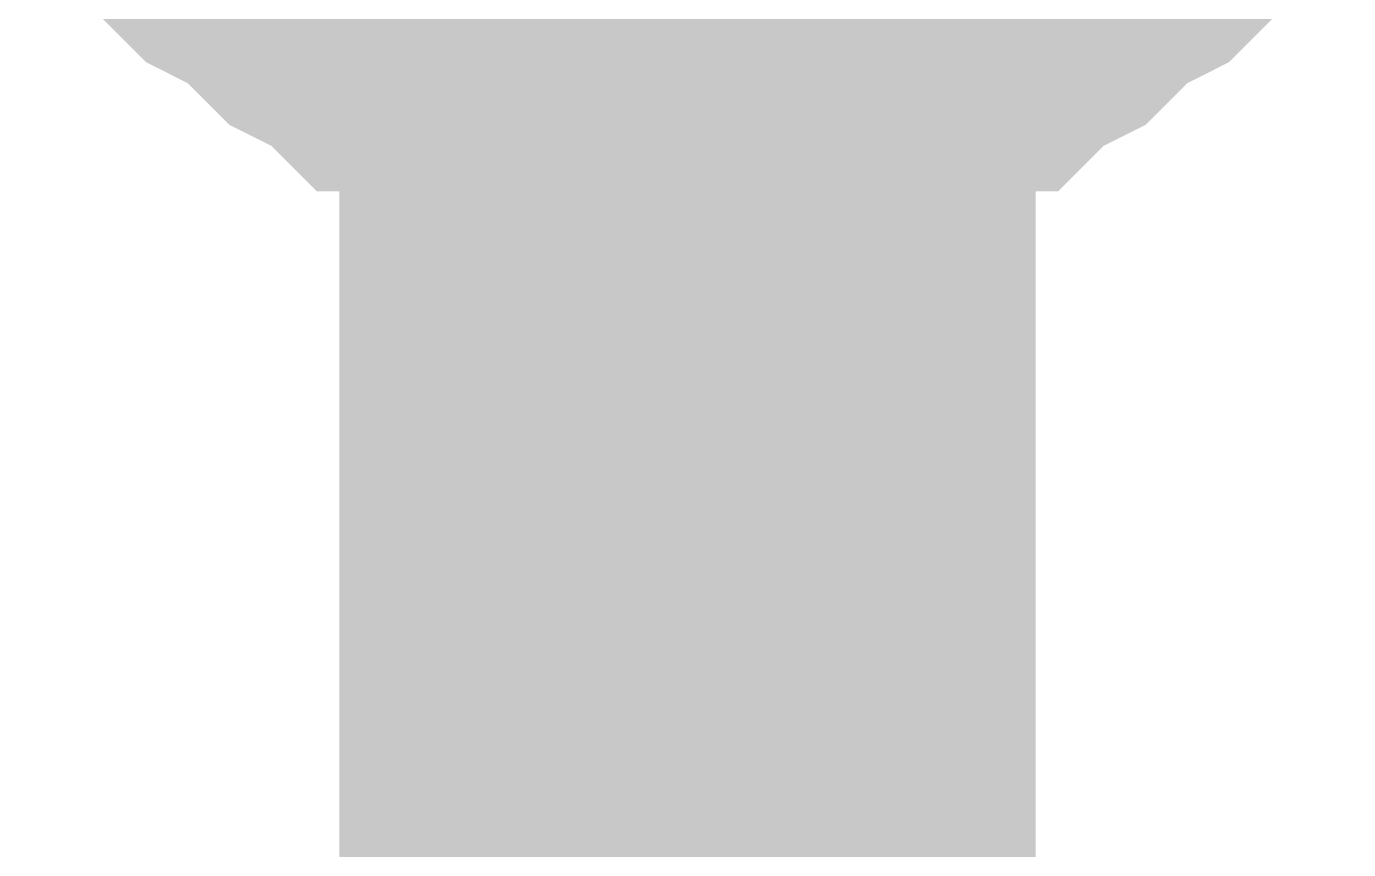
# Model space of a CAD drawing. Header units: inches. Extents: x 0 to 841, y 0 to 594.
# Drawn here: x 499.289 to 500.712, y 108.428 to 109.314 of the extents above; entities that cross this region are included whole.
import ezdxf

# ---------------------------------------------------------------- set-up
doc = ezdxf.new("R2010")
doc.units = ezdxf.units.IN
doc.layers.add('Sheet', color=255, linetype='Continuous')

msp = doc.modelspace()

# ---------------------------------------------------------------- linework, layer by layer
at = {"layer": 'Sheet'}
for points in [[(500.0006, 109.9825, 0.7493, 0.7493, 0), (500.0006, 107.4896, 0.7493, 0.7493, 0)], [(500.0006, 109.2189, 0.2997, 0.2997, 0), (499.9557, 109.2189, 0.2997, 0.2997, 0), (499.9108, 109.2189, 0.2997, 0.2997, 0), (499.8884, 109.2189, 0.2997, 0.2997, 0), (499.8434, 109.2414, 0.2997, 0.2997, 0), (499.7985, 109.2414, 0.2997, 0.2997, 0), (499.7761, 109.2638, 0.2997, 0.2997, 0), (499.7311, 109.2638, 0.2997, 0.2997, 0), (499.7087, 109.2863, 0.2997, 0.2997, 0), (499.6638, 109.2863, 0.2997, 0.2997, 0), (499.6413, 109.3088, 0.2997, 0.2997, 0), (499.5964, 109.3312, 0.2997, 0.2997, 0), (499.5739, 109.3537, 0.2997, 0.2997, 0), (499.5515, 109.3761, 0.2997, 0.2997, 0), (499.5066, 109.3986, 0.2997, 0.2997, 0), (499.4841, 109.4211, 0.2997, 0.2997, 0), (499.4617, 109.4435, 0.2997, 0.2997, 0), (499.4392, 109.466, 0.2997, 0.2997, 0)], [(500.0006, 109.2189, 0.2997, 0.2997, 0), (499.9557, 109.2189, 0.2997, 0.2997, 0), (499.9108, 109.2189, 0.2997, 0.2997, 0), (499.8884, 109.2189, 0.2997, 0.2997, 0), (499.8434, 109.2414, 0.2997, 0.2997, 0), (499.7985, 109.2414, 0.2997, 0.2997, 0), (499.7761, 109.2638, 0.2997, 0.2997, 0), (499.7311, 109.2638, 0.2997, 0.2997, 0), (499.7087, 109.2863, 0.2997, 0.2997, 0), (499.6638, 109.2863, 0.2997, 0.2997, 0), (499.6413, 109.3088, 0.2997, 0.2997, 0), (499.5964, 109.3312, 0.2997, 0.2997, 0), (499.5739, 109.3537, 0.2997, 0.2997, 0), (499.5515, 109.3761, 0.2997, 0.2997, 0), (499.5066, 109.3986, 0.2997, 0.2997, 0), (499.4841, 109.4211, 0.2997, 0.2997, 0), (499.4617, 109.4435, 0.2997, 0.2997, 0), (499.4392, 109.466, 0.2997, 0.2997, 0)], [(500.0006, 109.2189, 0.2997, 0.2997, 0), (499.9557, 109.2189, 0.2997, 0.2997, 0), (499.9108, 109.2189, 0.2997, 0.2997, 0), (499.8884, 109.2189, 0.2997, 0.2997, 0), (499.8434, 109.2414, 0.2997, 0.2997, 0), (499.7985, 109.2414, 0.2997, 0.2997, 0), (499.7761, 109.2638, 0.2997, 0.2997, 0), (499.7311, 109.2638, 0.2997, 0.2997, 0), (499.7087, 109.2863, 0.2997, 0.2997, 0), (499.6638, 109.2863, 0.2997, 0.2997, 0), (499.6413, 109.3088, 0.2997, 0.2997, 0), (499.5964, 109.3312, 0.2997, 0.2997, 0), (499.5739, 109.3537, 0.2997, 0.2997, 0), (499.5515, 109.3761, 0.2997, 0.2997, 0), (499.5066, 109.3986, 0.2997, 0.2997, 0), (499.4841, 109.4211, 0.2997, 0.2997, 0), (499.4617, 109.4435, 0.2997, 0.2997, 0), (499.4392, 109.466, 0.2997, 0.2997, 0)], [(500.0006, 109.2189, 0.2997, 0.2997, 0), (499.9557, 109.2189, 0.2997, 0.2997, 0), (499.9108, 109.2189, 0.2997, 0.2997, 0), (499.8884, 109.2189, 0.2997, 0.2997, 0), (499.8434, 109.2414, 0.2997, 0.2997, 0), (499.7985, 109.2414, 0.2997, 0.2997, 0), (499.7761, 109.2638, 0.2997, 0.2997, 0), (499.7311, 109.2638, 0.2997, 0.2997, 0), (499.7087, 109.2863, 0.2997, 0.2997, 0), (499.6638, 109.2863, 0.2997, 0.2997, 0), (499.6413, 109.3088, 0.2997, 0.2997, 0), (499.5964, 109.3312, 0.2997, 0.2997, 0), (499.5739, 109.3537, 0.2997, 0.2997, 0), (499.5515, 109.3761, 0.2997, 0.2997, 0), (499.5066, 109.3986, 0.2997, 0.2997, 0), (499.4841, 109.4211, 0.2997, 0.2997, 0), (499.4617, 109.4435, 0.2997, 0.2997, 0), (499.4392, 109.466, 0.2997, 0.2997, 0)], [(500.5621, 109.466, 0.2997, 0.2997, 0), (500.5396, 109.4435, 0.2997, 0.2997, 0), (500.5172, 109.4211, 0.2997, 0.2997, 0), (500.4947, 109.3986, 0.2997, 0.2997, 0), (500.4498, 109.3761, 0.2997, 0.2997, 0), (500.4273, 109.3537, 0.2997, 0.2997, 0), (500.4049, 109.3312, 0.2997, 0.2997, 0), (500.36, 109.3088, 0.2997, 0.2997, 0), (500.3375, 109.2863, 0.2997, 0.2997, 0), (500.2926, 109.2863, 0.2997, 0.2997, 0), (500.2701, 109.2638, 0.2997, 0.2997, 0), (500.2252, 109.2638, 0.2997, 0.2997, 0), (500.2028, 109.2414, 0.2997, 0.2997, 0), (500.1578, 109.2414, 0.2997, 0.2997, 0), (500.1129, 109.2189, 0.2997, 0.2997, 0), (500.0905, 109.2189, 0.2997, 0.2997, 0), (500.0456, 109.2189, 0.2997, 0.2997, 0), (500.0006, 109.2189, 0.2997, 0.2997, 0)], [(500.5621, 109.466, 0.2997, 0.2997, 0), (500.5396, 109.4435, 0.2997, 0.2997, 0), (500.5172, 109.4211, 0.2997, 0.2997, 0), (500.4947, 109.3986, 0.2997, 0.2997, 0), (500.4498, 109.3761, 0.2997, 0.2997, 0), (500.4273, 109.3537, 0.2997, 0.2997, 0), (500.4049, 109.3312, 0.2997, 0.2997, 0), (500.36, 109.3088, 0.2997, 0.2997, 0), (500.3375, 109.2863, 0.2997, 0.2997, 0), (500.2926, 109.2863, 0.2997, 0.2997, 0), (500.2701, 109.2638, 0.2997, 0.2997, 0), (500.2252, 109.2638, 0.2997, 0.2997, 0), (500.2028, 109.2414, 0.2997, 0.2997, 0), (500.1578, 109.2414, 0.2997, 0.2997, 0), (500.1129, 109.2189, 0.2997, 0.2997, 0), (500.0905, 109.2189, 0.2997, 0.2997, 0), (500.0456, 109.2189, 0.2997, 0.2997, 0), (500.0006, 109.2189, 0.2997, 0.2997, 0)], [(500.5621, 109.466, 0.2997, 0.2997, 0), (500.5396, 109.4435, 0.2997, 0.2997, 0), (500.5172, 109.4211, 0.2997, 0.2997, 0), (500.4947, 109.3986, 0.2997, 0.2997, 0), (500.4498, 109.3761, 0.2997, 0.2997, 0), (500.4273, 109.3537, 0.2997, 0.2997, 0), (500.4049, 109.3312, 0.2997, 0.2997, 0), (500.36, 109.3088, 0.2997, 0.2997, 0), (500.3375, 109.2863, 0.2997, 0.2997, 0), (500.2926, 109.2863, 0.2997, 0.2997, 0), (500.2701, 109.2638, 0.2997, 0.2997, 0), (500.2252, 109.2638, 0.2997, 0.2997, 0), (500.2028, 109.2414, 0.2997, 0.2997, 0), (500.1578, 109.2414, 0.2997, 0.2997, 0), (500.1129, 109.2189, 0.2997, 0.2997, 0), (500.0905, 109.2189, 0.2997, 0.2997, 0), (500.0456, 109.2189, 0.2997, 0.2997, 0), (500.0006, 109.2189, 0.2997, 0.2997, 0)], [(500.5621, 109.466, 0.2997, 0.2997, 0), (500.5396, 109.4435, 0.2997, 0.2997, 0), (500.5172, 109.4211, 0.2997, 0.2997, 0), (500.4947, 109.3986, 0.2997, 0.2997, 0), (500.4498, 109.3761, 0.2997, 0.2997, 0), (500.4273, 109.3537, 0.2997, 0.2997, 0), (500.4049, 109.3312, 0.2997, 0.2997, 0), (500.36, 109.3088, 0.2997, 0.2997, 0), (500.3375, 109.2863, 0.2997, 0.2997, 0), (500.2926, 109.2863, 0.2997, 0.2997, 0), (500.2701, 109.2638, 0.2997, 0.2997, 0), (500.2252, 109.2638, 0.2997, 0.2997, 0), (500.2028, 109.2414, 0.2997, 0.2997, 0), (500.1578, 109.2414, 0.2997, 0.2997, 0), (500.1129, 109.2189, 0.2997, 0.2997, 0), (500.0905, 109.2189, 0.2997, 0.2997, 0), (500.0456, 109.2189, 0.2997, 0.2997, 0), (500.0006, 109.2189, 0.2997, 0.2997, 0)], [(500.0006, 109.2189, 0.0991, 0.0991, 0), (499.9557, 109.2189, 0.0991, 0.0991, 0), (499.9108, 109.2189, 0.0991, 0.0991, 0), (499.8884, 109.2189, 0.0991, 0.0991, 0), (499.8434, 109.2414, 0.0991, 0.0991, 0), (499.7985, 109.2414, 0.0991, 0.0991, 0), (499.7761, 109.2638, 0.0991, 0.0991, 0), (499.7311, 109.2638, 0.0991, 0.0991, 0), (499.7087, 109.2863, 0.0991, 0.0991, 0), (499.6638, 109.2863, 0.0991, 0.0991, 0), (499.6413, 109.3088, 0.0991, 0.0991, 0), (499.5964, 109.3312, 0.0991, 0.0991, 0), (499.5739, 109.3537, 0.0991, 0.0991, 0), (499.5515, 109.3761, 0.0991, 0.0991, 0)], [(500.0006, 109.2189, 0.0991, 0.0991, 0), (499.9557, 109.2189, 0.0991, 0.0991, 0), (499.9108, 109.2189, 0.0991, 0.0991, 0), (499.8884, 109.2189, 0.0991, 0.0991, 0), (499.8434, 109.2414, 0.0991, 0.0991, 0), (499.7985, 109.2414, 0.0991, 0.0991, 0), (499.7761, 109.2638, 0.0991, 0.0991, 0), (499.7311, 109.2638, 0.0991, 0.0991, 0), (499.7087, 109.2863, 0.0991, 0.0991, 0), (499.6638, 109.2863, 0.0991, 0.0991, 0), (499.6413, 109.3088, 0.0991, 0.0991, 0), (499.5964, 109.3312, 0.0991, 0.0991, 0), (499.5739, 109.3537, 0.0991, 0.0991, 0), (499.5515, 109.3761, 0.0991, 0.0991, 0)], [(500.0006, 109.2189, 0.0991, 0.0991, 0), (499.9557, 109.2189, 0.0991, 0.0991, 0), (499.9108, 109.2189, 0.0991, 0.0991, 0), (499.8884, 109.2189, 0.0991, 0.0991, 0), (499.8434, 109.2414, 0.0991, 0.0991, 0), (499.7985, 109.2414, 0.0991, 0.0991, 0), (499.7761, 109.2638, 0.0991, 0.0991, 0), (499.7311, 109.2638, 0.0991, 0.0991, 0), (499.7087, 109.2863, 0.0991, 0.0991, 0), (499.6638, 109.2863, 0.0991, 0.0991, 0), (499.6413, 109.3088, 0.0991, 0.0991, 0), (499.5964, 109.3312, 0.0991, 0.0991, 0), (499.5739, 109.3537, 0.0991, 0.0991, 0), (499.5515, 109.3761, 0.0991, 0.0991, 0)], [(500.0006, 109.2189, 0.0991, 0.0991, 0), (499.9557, 109.2189, 0.0991, 0.0991, 0), (499.9108, 109.2189, 0.0991, 0.0991, 0), (499.8884, 109.2189, 0.0991, 0.0991, 0), (499.8434, 109.2414, 0.0991, 0.0991, 0), (499.7985, 109.2414, 0.0991, 0.0991, 0), (499.7761, 109.2638, 0.0991, 0.0991, 0), (499.7311, 109.2638, 0.0991, 0.0991, 0), (499.7087, 109.2863, 0.0991, 0.0991, 0), (499.6638, 109.2863, 0.0991, 0.0991, 0), (499.6413, 109.3088, 0.0991, 0.0991, 0), (499.5964, 109.3312, 0.0991, 0.0991, 0), (499.5739, 109.3537, 0.0991, 0.0991, 0), (499.5515, 109.3761, 0.0991, 0.0991, 0)], [(500.4498, 109.3761, 0.0991, 0.0991, 0), (500.4273, 109.3537, 0.0991, 0.0991, 0), (500.4049, 109.3312, 0.0991, 0.0991, 0), (500.36, 109.3088, 0.0991, 0.0991, 0), (500.3375, 109.2863, 0.0991, 0.0991, 0), (500.2926, 109.2863, 0.0991, 0.0991, 0), (500.2701, 109.2638, 0.0991, 0.0991, 0), (500.2252, 109.2638, 0.0991, 0.0991, 0), (500.2028, 109.2414, 0.0991, 0.0991, 0), (500.1578, 109.2414, 0.0991, 0.0991, 0), (500.1129, 109.2189, 0.0991, 0.0991, 0), (500.0905, 109.2189, 0.0991, 0.0991, 0), (500.0456, 109.2189, 0.0991, 0.0991, 0), (500.0006, 109.2189, 0.0991, 0.0991, 0)], [(500.4498, 109.3761, 0.0991, 0.0991, 0), (500.4273, 109.3537, 0.0991, 0.0991, 0), (500.4049, 109.3312, 0.0991, 0.0991, 0), (500.36, 109.3088, 0.0991, 0.0991, 0), (500.3375, 109.2863, 0.0991, 0.0991, 0), (500.2926, 109.2863, 0.0991, 0.0991, 0), (500.2701, 109.2638, 0.0991, 0.0991, 0), (500.2252, 109.2638, 0.0991, 0.0991, 0), (500.2028, 109.2414, 0.0991, 0.0991, 0), (500.1578, 109.2414, 0.0991, 0.0991, 0), (500.1129, 109.2189, 0.0991, 0.0991, 0), (500.0905, 109.2189, 0.0991, 0.0991, 0), (500.0456, 109.2189, 0.0991, 0.0991, 0), (500.0006, 109.2189, 0.0991, 0.0991, 0)], [(500.4498, 109.3761, 0.0991, 0.0991, 0), (500.4273, 109.3537, 0.0991, 0.0991, 0), (500.4049, 109.3312, 0.0991, 0.0991, 0), (500.36, 109.3088, 0.0991, 0.0991, 0), (500.3375, 109.2863, 0.0991, 0.0991, 0), (500.2926, 109.2863, 0.0991, 0.0991, 0), (500.2701, 109.2638, 0.0991, 0.0991, 0), (500.2252, 109.2638, 0.0991, 0.0991, 0), (500.2028, 109.2414, 0.0991, 0.0991, 0), (500.1578, 109.2414, 0.0991, 0.0991, 0), (500.1129, 109.2189, 0.0991, 0.0991, 0), (500.0905, 109.2189, 0.0991, 0.0991, 0), (500.0456, 109.2189, 0.0991, 0.0991, 0), (500.0006, 109.2189, 0.0991, 0.0991, 0)], [(500.4498, 109.3761, 0.0991, 0.0991, 0), (500.4273, 109.3537, 0.0991, 0.0991, 0), (500.4049, 109.3312, 0.0991, 0.0991, 0), (500.36, 109.3088, 0.0991, 0.0991, 0), (500.3375, 109.2863, 0.0991, 0.0991, 0), (500.2926, 109.2863, 0.0991, 0.0991, 0), (500.2701, 109.2638, 0.0991, 0.0991, 0), (500.2252, 109.2638, 0.0991, 0.0991, 0), (500.2028, 109.2414, 0.0991, 0.0991, 0), (500.1578, 109.2414, 0.0991, 0.0991, 0), (500.1129, 109.2189, 0.0991, 0.0991, 0), (500.0905, 109.2189, 0.0991, 0.0991, 0), (500.0456, 109.2189, 0.0991, 0.0991, 0), (500.0006, 109.2189, 0.0991, 0.0991, 0)]]:
    msp.add_lwpolyline(points, format="xyseb", dxfattribs=at)

doc.saveas('drawing.dxf')
